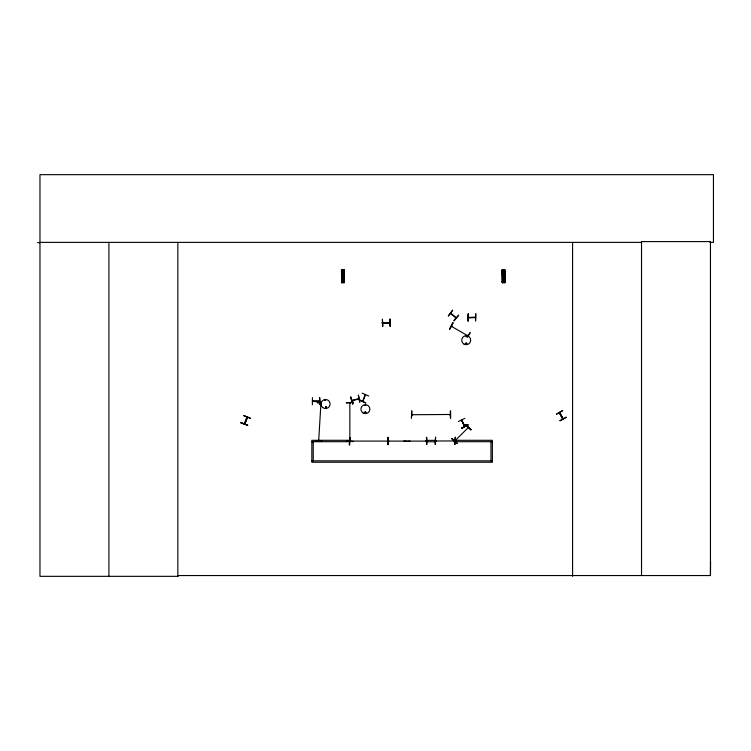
<?xml version="1.0" encoding="UTF-8"?>
<svg xmlns="http://www.w3.org/2000/svg" width="751" height="751" viewBox="0 0 751 751"><rect width="100%" height="100%" fill="white"/><g stroke="black" fill="none" stroke-linecap="round" stroke-linejoin="round"><path stroke-width="1.13" d="M709.939 242.376L713.45 242.376L713.45 174.664L39.972 174.664L39.972 576.336L177.949 576.336L177.856 575.548L710.455 575.548L710.559 561.025M324.761 400.255L325.512 400.471L324.826 400.17M326.582 407.277C324.864 409.746 325.624 404.733 326.572 407.633M452.149 326.441L451.454 326.047M468.033 335.904L467.61 335.331M468.155 335.688L467.526 335.331M315.279 441.025L322.442 441.372M321.315 402.789L317.222 402.62L321.334 402.405M318.771 440.433L318.734 441.156M320.593 403.531L320.677 402.78M319.015 440.443L318.987 441.166M318.668 441.006L320.968 402.808L320.621 403.475M349.844 441.156L349.844 402.733M350.126 402.874L349.844 403.531L350.088 402.724M349.835 440.358L350.088 441.156M365.014 405.418L365.784 405.315L365.061 405.512M465.798 343.432C466.709 345.291 466.643 341.789 465.798 343.648M466.831 343.705C465.498 341.02 465.554 346.061 466.831 343.376M456.204 317.767L455.528 317.57M350.126 403.428L350.088 402.799M365.549 394.81L362.742 401.147M351.9 400.443L358.781 398.65M325.493 407.155C326.356 409.192 326.422 405.549 325.54 407.511M240.921 422.869L247.717 425.216L240.94 422.841M243.934 415.491L250.571 418.232M244.31 423.742L246.966 417.237M244.676 423.996L247.398 417.312L244.601 423.78M244.751 424.024L247.473 417.34M466.549 336.655L466.014 336.119L466.39 336.767M359.278 399.748L365.718 402.94M365.699 402.977L359.241 399.832M368.722 396.021L362.16 393.12M358.8 399.044L352.041 400.668M388.042 440.837L388.699 441.156M388.051 441.41L387.403 441.09L388.849 441.081M411.811 414.477L412.609 414.477L411.811 414.73M475.543 317.335L468.464 317.654M319.607 401.1L312.454 401.062L313.083 401.062M382.794 322.573L383.517 322.573M449.577 329.248L453.078 322.986M469.957 332.731L467.422 337.18L470.192 332.862M468.408 427.441L454.74 441.034M563.137 418.748L559.777 412.43L559.307 412.721L562.696 419.011M464.85 426.39L464.634 425.77M454.637 440.687L455.266 440.499L454.759 441.015M364.911 412.008C364.554 414.918 367.446 410.985 364.845 412.177M365.746 412.843C365.878 410.891 364.216 413.369 365.615 412.872M388.126 441.335L387.478 441.09M412.515 414.749L411.886 414.73L450.243 414.477M426.324 441.119L349.844 441.081L350.492 441.081M435.664 440.715L436.397 440.959M436.293 440.987L435.618 440.997M454.158 440.968L454.89 440.94L435.749 440.997M458.495 315.157L453.839 320.621M454.12 320.855L458.701 315.326M319.513 401.372L312.407 401.344M451.839 438.687L457.228 443.447L451.858 438.668M467.713 427.713L468.164 427.253M467.892 427.892L468.399 427.375M365.315 394.547L362.78 401.212M562.612 410.468L556.463 414.195L562.734 410.703M566.188 417.105L559.908 420.598M560.039 420.832L566.357 417.434M458.382 421.536L464.822 418.373M461.809 420.682L461.818 420.044M461.527 428.051L468.004 424.972M450.975 313.852L450.75 313.176L456.148 317.682M350.67 397.176L352.81 404.047L350.708 397.166M387.441 441.034L388.201 441.156M425.826 440.799L426.474 440.837L425.826 441.128M389.328 322.536C395.918 322.254 368.713 323.287 389.994 322.817M343.123 281.982L342.832 282.46M455.96 317.917L450.581 313.458M503.395 281.935L503.423 282.357M341.658 270.998L344.052 270.97M341.667 271.871L344.061 271.853M502.25 270.998L504.644 270.97M341.686 273.195L344.08 273.167M502.259 271.871L504.653 271.853M341.696 274.359L344.089 274.331M502.278 273.195L504.672 273.167M341.705 275.673L344.099 275.645M502.288 274.359L504.681 274.331M502.306 275.673L504.7 275.645M341.771 281.315L344.165 281.296M344.568 281.663L341.376 281.691L344.568 281.756M341.602 282.648L344.362 282.611M502.363 281.315L504.756 281.296M505.16 281.663L501.968 281.691L505.16 281.756M504.963 282.611L502.194 282.648L502.053 269.684L504.822 269.647L504.963 282.611L504.653 269.647M468.436 317.382L475.467 317.335M468.361 317.711L475.58 317.664M346.38 402.649L353.552 402.602M450.619 411.013L450.628 418.194M411.886 414.477L412.515 414.449M450.14 414.449L449.445 414.73L450.168 414.73M388.023 437.373L387.704 444.554L387.976 437.373M388.173 437.617L388.323 444.799M426.455 437.373L426.596 444.545M349.919 441.41L350.492 441.325M454.158 440.715L454.806 440.715M353.561 441.504L346.38 441.184L353.561 441.532M37.55 242.657L39.972 242.648M39.972 242.376L641.523 242.376M382.775 322.902L389.994 322.902M382.794 326.281L382.4 319.109L382.7 326.281M390.37 326.281L389.976 319.109L390.342 326.281M312.435 397.636L312.378 404.808M319.607 397.636L319.973 404.808L319.71 397.636M312.407 401.428L319.626 401.428M314.171 401.532L317.664 401.532M407.586 441.278L409.98 441.081M311.834 441.701L350.116 441.701L350.116 440.302L311.834 440.302L311.834 462.24L492.365 462.24L492.365 440.302L454.083 440.302L454.083 441.701L492.365 441.701M311.834 460.842L492.365 460.842M317.222 402.574L321.315 402.752M319.457 401.025L319.55 401.503M562.846 418.861L559.429 412.562L562.79 418.964M319.532 401.1L318.912 401.372M461.752 419.987L464.813 426.239M243.822 415.763L250.468 418.476M241.033 422.597L247.68 425.31M451.961 326.619L451.398 326.3L467.967 335.866M349.816 403.428L349.844 402.808M466.014 424.503L471.121 429.553M465.827 424.7L470.933 429.741M452.083 438.443L457.152 443.522M464.493 426.39L461.414 420.044M461.49 420.006L464.625 426.512M350.961 397.11L352.763 404.057M504.634 269.647L504.775 282.611M504.456 269.647L504.588 282.611M504.334 282.611L504.165 269.647L504.174 282.62M503.977 269.656L504.128 282.62M502.898 269.675L502.973 282.639M502.682 269.675L502.841 282.639M502.579 269.675L502.663 282.648M502.428 269.684L502.513 282.648M502.269 269.684L502.381 282.648M344.305 282.611L344.23 269.647L341.461 269.684L341.658 282.648M344.033 269.647L344.183 282.611M343.845 269.647L343.996 282.611L343.705 269.647M343.573 269.647L343.686 282.611M343.385 269.656L343.536 282.62M342.296 269.675L342.381 282.639M342.137 269.675L342.231 282.639L341.921 269.675M341.827 269.684L341.977 282.648M341.649 269.684L341.808 282.648M475.881 313.871L475.561 321.053L475.618 313.871M468.239 313.918L468.333 321.09M450.318 411.013L450.365 418.194M426.821 437.364L426.868 444.545M349.694 437.617L349.741 444.799M710.455 575.548L710.455 241.597L641.523 241.597L641.523 575.548M572.581 242.376L572.581 576.336M490.966 441.701L490.966 460.842M406.253 441.081L403.869 441.081M390.069 319.109L390.022 326.281M313.233 441.701L313.233 460.842M177.846 242.376L177.846 576.336M108.914 242.376L108.914 576.336M342.381 274.875C343.057 276.894 343.949 273.42 342.381 274.875M502.973 274.875C503.611 276.903 504.588 273.42 502.973 274.875M452.815 322.836L449.614 329.276L452.815 322.836M452.609 310.285L448.309 316.049L452.581 310.266M466.033 424.484L470.858 429.807L466.033 424.484M467.967 424.878L461.677 428.361L467.967 424.878M358.405 395.233L359.813 402.283L358.377 395.242M468.342 313.918L467.986 321.099L468.324 313.918M353.552 402.311L346.38 402.752L353.552 402.311M411.792 411.013L411.435 418.194L411.773 411.013M349.75 437.617L349.393 444.799L349.75 437.617M435.571 437.251L435.223 444.432L435.552 437.251M455.256 437.251L454.909 444.423L455.256 437.251M435.824 440.368L426.258 440.368L426.258 441.757L435.824 441.757L435.824 440.368M322.733 407.568A4.544 4.544 0 0 0 330.055 404.695A4.544 4.544 0 0 0 323.906 399.795A4.544 4.544 0 0 0 322.733 407.568M463.968 344.071A4.487 4.487 0 0 0 470.699 340.184A4.487 4.487 0 0 0 463.968 336.298A4.487 4.487 0 0 0 463.968 344.071M363.174 413.012A4.468 4.468 0 0 0 369.868 409.145A4.468 4.468 0 0 0 363.174 405.268A4.468 4.468 0 0 0 363.174 413.012"/></g></svg>
